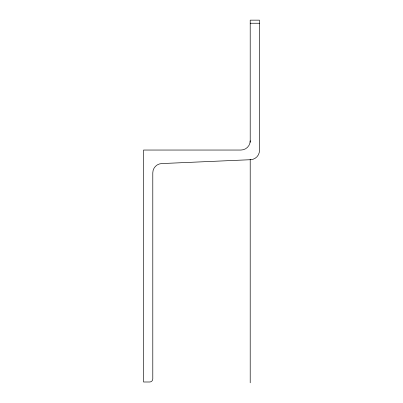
<?xml version="1.0" encoding="UTF-8"?>
<svg xmlns="http://www.w3.org/2000/svg" width="403" height="403" viewBox="0 0 403 403"><rect width="100%" height="100%" fill="white"/><g stroke="black" fill="none" stroke-linecap="round" stroke-linejoin="round"><path stroke-width="0.6" d="M250.208 23.243L259.487 23.243M250.208 142.309L250.208 20.15L259.487 20.15L259.487 150.435A9.279 9.279 0 0 1 250.611 159.704L161.663 163.573A9.279 9.279 0 0 0 152.792 172.842L152.792 378.901A3.093 3.093 0 0 1 149.699 381.994L143.513 381.994L143.513 150.042L240.934 150.042A9.279 9.279 0 0 0 250.208 140.763M250.208 159.311L250.208 382.85"/></g></svg>
